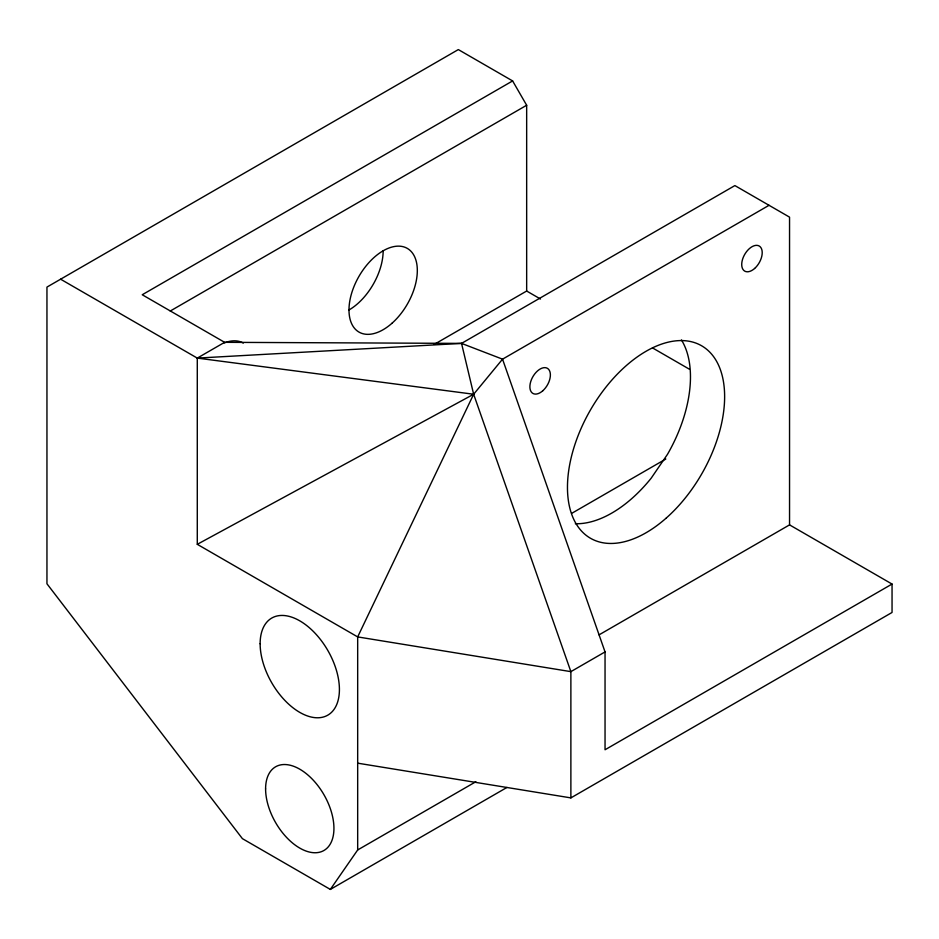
<?xml version="1.0" encoding="UTF-8"?>
<svg xmlns="http://www.w3.org/2000/svg" width="939" height="939" viewBox="0 0 939 939"><rect width="100%" height="100%" fill="white"/><g stroke="black" fill="none" stroke-linecap="round" stroke-linejoin="round"><path stroke-width="1.41" d="M434.194 344.413L526.662 291.031L526.662 105.25L512.612 80.93L458.326 49.579L46.95 287.088L46.95 583.776L242.415 838.656L330.34 889.421L357.677 849.959L357.677 636.912L473.643 394.239L502.541 359.168L769.053 205.301M512.612 80.93L142.235 294.752L224.621 342.324L461.542 343.392L502.541 359.168L605.045 651.912L605.045 749.756L892.05 584.058L892.05 612.463L570.877 797.892L357.677 763.172M170.241 311.032L526.662 105.25M60.612 279.2L197.284 358.099L224.621 342.324M605.045 651.912L570.877 671.643L357.677 636.912L197.284 544.315L197.284 358.099L461.542 343.392L734.885 185.582L789.546 217.144L789.546 524.878L599.059 634.858M571.91 513.234L665.798 459.03M357.677 849.959L475.85 781.741M330.34 889.421L506.954 787.445M197.284 544.315L473.643 394.239L461.542 343.392M197.284 358.099L473.643 394.239L570.877 671.643L570.877 797.892M652.499 347.899L689.332 369.168M526.662 291.031L540.5 299.025M789.546 524.878L892.05 584.058M383.159 250.795A48.323 27.9 -60 0 1 348.991 309.976M224.245 342.97A48.323 27.9 -60 0 1 243.307 343.087M681.456 339.941A111.131 64.169 -60 0 1 667.453 454.382L651.173 478.197A111.131 64.169 -60 0 1 575.337 523.727M391.997 323.251A48.323 27.9 -60 0 0 407.315 248.401A48.323 27.9 -60 0 0 350.153 299.083A48.323 27.9 -60 0 0 391.997 323.251M542.777 390.777A14.496 8.369 -60 0 0 547.378 368.311A14.496 8.369 -60 0 0 530.23 383.523A14.496 8.369 -60 0 0 542.777 390.777M666.385 517.929A111.131 64.169 -60 0 0 701.609 345.775A111.131 64.169 -60 0 0 570.137 462.364A111.131 64.169 -60 0 0 666.385 517.929M754.616 268.472A14.496 8.369 -60 0 0 759.217 246.018A14.496 8.369 -60 0 0 742.068 261.218A14.496 8.369 -60 0 0 754.616 268.472M260.138 643.731A56.047 32.36 60 0 0 319.589 717.689A56.047 32.36 60 0 0 319.589 638.414A56.047 32.36 60 0 0 260.138 643.731M265.596 788.913A48.323 27.9 60 0 0 316.854 852.671A48.323 27.9 60 0 0 316.854 784.335A48.323 27.9 60 0 0 265.596 788.913"/></g></svg>
